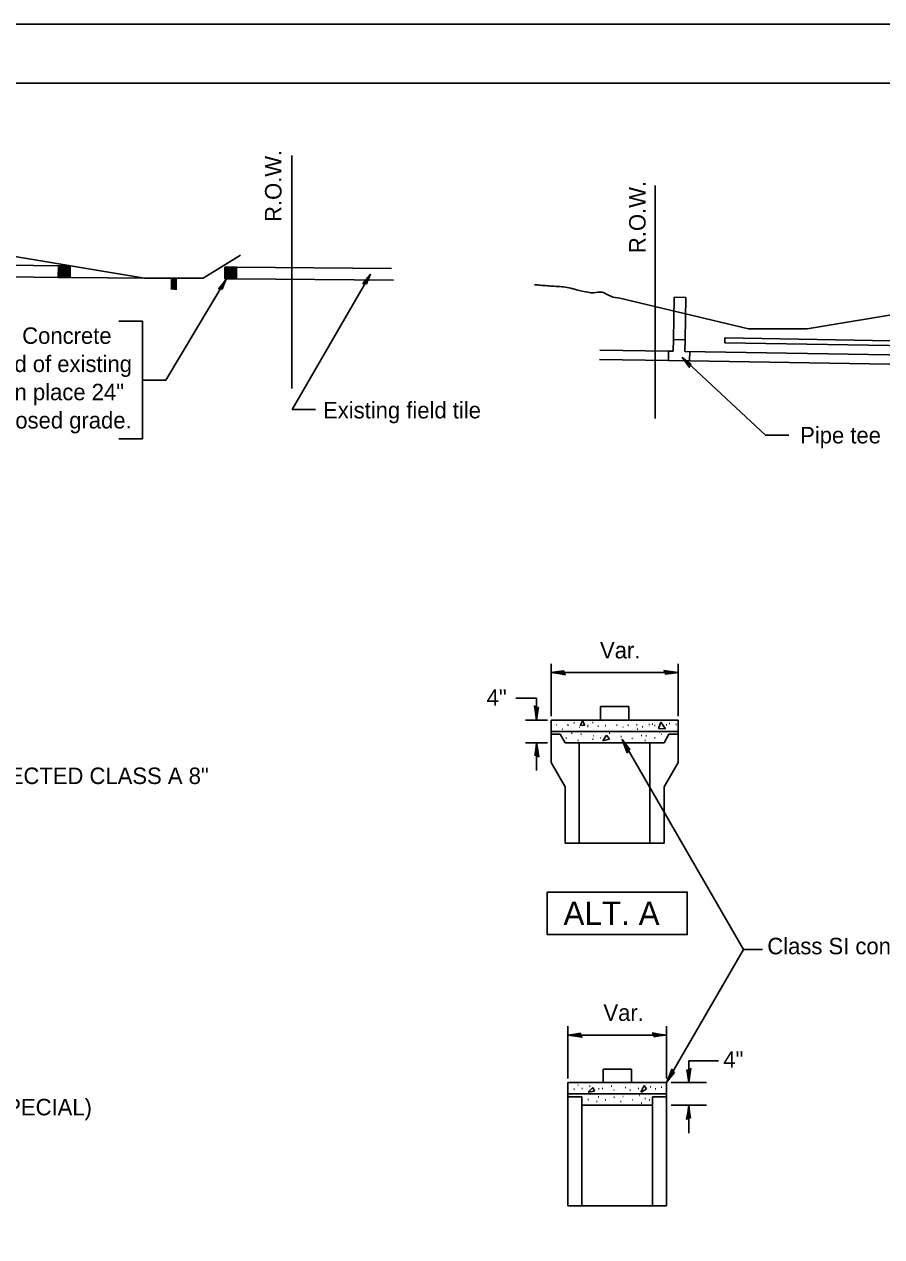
# Model space of a CAD drawing. Extents: x 0 to 2.83, y 0 to 1.83.
# Drawn here: x 1.123 to 1.73, y 0.974 to 1.833 of the extents above; entities that cross this region are included whole.
import ezdxf

# ---------------------------------------------------------------- set-up
doc = ezdxf.new("R2010")
doc.units = 0
for name, color, linetype in [('Default', 7, 'Continuous'), ('RD_Pr_Roadway_Dimensions', 7, 'Continuous'), ('RD_Pr_Roadway_Notes', 7, 'Continuous'), ('SH_General_Details', 7, 'Continuous'), ('SH_Printer_Plotting_Border', 7, 'Continuous')]:
    doc.layers.add(name, color=color, linetype=linetype)

msp = doc.modelspace()

# ---------------------------------------------------------------- linework, layer by layer
at = {"layer": 'Default'}
for p, q in [((1.53071, 1.34003), (1.53071, 1.34964)), ((1.53071, 1.34964), (1.55071, 1.34964)), ((1.55071, 1.34003), (1.55071, 1.34964)), ((1.49571, 1.31003), (1.49571, 1.34003)), ((1.49571, 1.34003), (1.58571, 1.34003)), ((1.58571, 1.31003), (1.58571, 1.34003)), ((1.49571, 1.33203), (1.58571, 1.33203)), ((1.49571, 1.33003), (1.50224, 1.33003)), ((1.50571, 1.32403), (1.50224, 1.33003)), ((1.50571, 1.32403), (1.57571, 1.32403)), ((1.51571, 1.25271), (1.51571, 1.32403)), ((1.56571, 1.25271), (1.56571, 1.32403)), ((1.57571, 1.32403), (1.57917, 1.33003)), ((1.57917, 1.33003), (1.58571, 1.33003)), ((1.50571, 1.29271), (1.49571, 1.31003)), ((1.57571, 1.29271), (1.58571, 1.31003)), ((1.50571, 1.25271), (1.50571, 1.29271)), ((1.57571, 1.25271), (1.57571, 1.29271)), ((1.50571, 1.25271), (1.57571, 1.25271)), ((1.53257, 1.08306), (1.53257, 1.09266)), ((1.53257, 1.09266), (1.55257, 1.09266)), ((1.55257, 1.08306), (1.55257, 1.09266)), ((1.50757, 0.99574), (1.50757, 1.08306)), ((1.50757, 1.08306), (1.57757, 1.08306)), ((1.57757, 0.99574), (1.57757, 1.08306)), ((1.50757, 1.07506), (1.57757, 1.07506)), ((1.50757, 1.07306), (1.51757, 1.07306)), ((1.51757, 0.99574), (1.51757, 1.07306)), ((1.51757, 1.06706), (1.56757, 1.06706)), ((1.56757, 0.99574), (1.56757, 1.07306)), ((1.56757, 1.07306), (1.57757, 1.07306)), ((1.50757, 0.99574), (1.57757, 0.99574))]:
    msp.add_line(p, q, dxfattribs=at)
at = {"layer": 'RD_Pr_Roadway_Dimensions'}
for p, q in [((1.49571, 1.34288), (1.49571, 1.38003)), ((1.58571, 1.34288), (1.58571, 1.38003)), ((1.49571, 1.37376), (1.58571, 1.37376)), ((1.48549, 1.35557), (1.47083, 1.35557)), ((1.48549, 1.34003), (1.48549, 1.35557)), ((1.49323, 1.34003), (1.47753, 1.34003)), ((1.49323, 1.32403), (1.47753, 1.32403)), ((1.48549, 1.32403), (1.48549, 1.30428)), ((1.50757, 1.08591), (1.50757, 1.12306)), ((1.57757, 1.08591), (1.57757, 1.12306)), ((1.50757, 1.11679), (1.57757, 1.11679)), ((1.5932, 1.08306), (1.5932, 1.09859)), ((1.5932, 1.09859), (1.61442, 1.09859)), ((1.58066, 1.08306), (1.60575, 1.08306)), ((1.58066, 1.06706), (1.60575, 1.06706)), ((1.5932, 1.06706), (1.5932, 1.0473))]:
    msp.add_line(p, q, dxfattribs=at)
for points in [[(1.57652, 1.3739), (1.57683, 1.37253), (1.58071, 1.37312), (1.58571, 1.37376), (1.58038, 1.37449), (1.57571, 1.37531), (1.57652, 1.3739), (1.57694, 1.37299), (1.58235, 1.37377), (1.57643, 1.37481), (1.57731, 1.37364), (1.57979, 1.3738), (1.5774, 1.37417)], [(1.50489, 1.37363), (1.50458, 1.375), (1.5007, 1.37441), (1.49571, 1.37376), (1.50103, 1.37303), (1.50571, 1.37221), (1.50489, 1.37363), (1.50448, 1.37454), (1.49906, 1.37376), (1.50498, 1.37272), (1.50411, 1.37389), (1.50162, 1.37373), (1.50401, 1.37336)], [(1.48536, 1.34922), (1.48672, 1.34891), (1.48613, 1.34503), (1.48549, 1.34003), (1.48476, 1.34536), (1.48394, 1.35003), (1.48536, 1.34922), (1.48626, 1.3488), (1.48548, 1.34339), (1.48444, 1.34931), (1.48561, 1.34843), (1.48545, 1.34595), (1.48508, 1.34834)], [(1.48562, 1.31485), (1.48425, 1.31516), (1.48484, 1.31904), (1.48549, 1.32403), (1.48622, 1.31871), (1.48704, 1.31403), (1.48562, 1.31485), (1.48472, 1.31526), (1.48549, 1.32068), (1.48653, 1.31476), (1.48537, 1.31563), (1.48553, 1.31812), (1.48589, 1.31573)], [(1.51675, 1.11666), (1.51644, 1.11802), (1.51257, 1.11743), (1.50757, 1.11679), (1.5129, 1.11606), (1.51757, 1.11524), (1.51675, 1.11666), (1.51634, 1.11756), (1.51093, 1.11678), (1.51685, 1.11574), (1.51597, 1.11691), (1.51348, 1.11675), (1.51588, 1.11638)], [(1.56839, 1.11692), (1.5687, 1.11555), (1.57258, 1.11614), (1.57757, 1.11679), (1.57224, 1.11752), (1.56757, 1.11834), (1.56839, 1.11692), (1.5688, 1.11602), (1.57421, 1.11679), (1.5683, 1.11783), (1.56917, 1.11667), (1.57166, 1.11683), (1.56927, 1.11719)], [(1.59334, 1.09224), (1.59197, 1.09193), (1.59256, 1.08805), (1.5932, 1.08306), (1.59393, 1.08839), (1.59475, 1.09306), (1.59334, 1.09224), (1.59243, 1.09183), (1.59321, 1.08642), (1.59425, 1.09233), (1.59308, 1.09146), (1.59324, 1.08897), (1.59361, 1.09136)], [(1.59307, 1.05788), (1.59444, 1.05819), (1.59385, 1.06206), (1.5932, 1.06706), (1.59247, 1.06173), (1.59165, 1.05706), (1.59307, 1.05788), (1.59398, 1.05829), (1.5932, 1.0637), (1.59216, 1.05778), (1.59333, 1.05866), (1.59317, 1.06115), (1.5928, 1.05875)]]:
    msp.add_lwpolyline(points, dxfattribs=at)
at = {"layer": 'RD_Pr_Roadway_Notes'}
for p, q in [((1.26559, 1.65255), (1.22292, 1.58108)), ((1.36769, 1.65616), (1.31227, 1.56017)), ((1.20626, 1.62275), (1.18959, 1.62275)), ((1.20626, 1.53941), (1.20626, 1.62275)), ((1.58864, 1.59698), (1.64756, 1.542)), ((1.22292, 1.58108), (1.20626, 1.58108)), ((1.31227, 1.56017), (1.32894, 1.56017)), ((1.20626, 1.53941), (1.18959, 1.53941)), ((1.64756, 1.542), (1.66423, 1.542)), ((1.54598, 1.32634), (1.632, 1.17734)), ((1.57757, 1.08306), (1.632, 1.17734)), ((1.64539, 1.17734), (1.632, 1.17734))]:
    msp.add_line(p, q, dxfattribs=at)
for points in [[(1.26167, 1.64597), (1.26279, 1.64563), (1.26398, 1.64867), (1.26559, 1.65255), (1.26285, 1.649), (1.26031, 1.64597), (1.26167, 1.64597), (1.2625, 1.64589), (1.26419, 1.65012), (1.26098, 1.64629), (1.26218, 1.64643), (1.2631, 1.6483), (1.26184, 1.64672)], [(1.36377, 1.64959), (1.36489, 1.64924), (1.36608, 1.65228), (1.36769, 1.65616), (1.36495, 1.65262), (1.36241, 1.64959), (1.36377, 1.64959), (1.3646, 1.64951), (1.36629, 1.65374), (1.36307, 1.6499), (1.36428, 1.65004), (1.3652, 1.65191), (1.36394, 1.65033)], [(1.59397, 1.59149), (1.5946, 1.59248), (1.59196, 1.59441), (1.58864, 1.59698), (1.59135, 1.59341), (1.59362, 1.59017), (1.59397, 1.59149), (1.59426, 1.59227), (1.59061, 1.595), (1.59349, 1.5909), (1.59366, 1.5921), (1.5921, 1.59347), (1.59329, 1.59185)], [(1.55046, 1.31832), (1.55149, 1.31927), (1.54904, 1.32233), (1.54598, 1.32634), (1.54802, 1.32136), (1.54964, 1.3169), (1.55046, 1.31832), (1.55104, 1.31913), (1.54766, 1.32342), (1.54972, 1.31778), (1.55029, 1.31912), (1.54891, 1.3212), (1.54979, 1.31894)], [(1.58205, 1.09108), (1.58308, 1.09012), (1.58063, 1.08706), (1.57757, 1.08306), (1.5796, 1.08804), (1.58123, 1.09249), (1.58205, 1.09108), (1.58263, 1.09027), (1.57925, 1.08597), (1.58131, 1.09161), (1.58188, 1.09027), (1.5805, 1.0882), (1.58137, 1.09045)]]:
    msp.add_lwpolyline(points, dxfattribs=at)
msp.add_lwpolyline([(1.49301, 1.21816), (1.59211, 1.21816), (1.59211, 1.188), (1.49301, 1.188)], close=True, dxfattribs=at)
at = {"layer": 'SH_General_Details'}
for p, q in [((2.83333, 1.83333), (-0.00001, 1.83333)), ((1.31216, 1.57512), (1.31216, 1.74022)), ((1.56941, 1.55382), (1.56941, 1.71892)), ((1.20769, 1.65335), (1.05769, 1.67835)), ((1.24915, 1.65335), (1.2756, 1.66975)), ((1.20769, 1.65335), (0.50931, 1.65918)), ((1.15504, 1.66213), (0.55693, 1.66712)), ((1.14671, 1.6622), (1.14664, 1.65386)), ((1.14669, 1.6597), (1.15502, 1.65963)), ((1.1467, 1.66136), (1.15504, 1.66129)), ((1.1467, 1.66053), (1.15503, 1.66046)), ((1.14671, 1.6622), (1.15504, 1.66213)), ((1.15171, 1.66216), (1.15164, 1.65382)), ((1.15254, 1.66215), (1.15247, 1.65382)), ((1.15338, 1.66214), (1.15331, 1.65381)), ((1.15421, 1.66213), (1.15414, 1.6538)), ((1.15504, 1.66213), (1.15497, 1.65379)), ((1.26463, 1.66121), (1.26456, 1.65288)), ((1.26461, 1.65955), (1.27295, 1.65948)), ((1.26462, 1.66038), (1.27295, 1.66031)), ((1.26463, 1.66121), (1.27296, 1.66114)), ((1.26546, 1.66121), (1.26539, 1.65287)), ((1.26629, 1.6612), (1.26622, 1.65287)), ((1.26713, 1.66119), (1.26706, 1.65286)), ((1.26796, 1.66119), (1.26789, 1.65285)), ((1.26879, 1.66118), (1.26872, 1.65285)), ((1.26963, 1.66117), (1.26956, 1.65284)), ((1.27046, 1.66117), (1.27039, 1.65283)), ((1.27129, 1.66116), (1.27122, 1.65282)), ((1.27213, 1.66115), (1.27206, 1.65282)), ((1.27296, 1.66114), (1.27289, 1.65281)), ((1.38268, 1.66023), (1.27296, 1.66114)), ((1.14664, 1.65386), (1.15497, 1.65379)), ((1.14665, 1.65553), (1.15499, 1.65546)), ((1.14665, 1.6547), (1.15498, 1.65463)), ((1.14666, 1.65636), (1.155, 1.65629)), ((1.14667, 1.6572), (1.155, 1.65713)), ((1.14668, 1.65886), (1.15502, 1.65879)), ((1.14668, 1.65803), (1.15501, 1.65796)), ((1.20769, 1.65335), (1.24915, 1.65335)), ((1.22679, 1.65354), (1.22672, 1.64521)), ((1.22762, 1.65353), (1.22755, 1.6452)), ((1.22846, 1.65352), (1.22839, 1.64519)), ((1.22929, 1.65352), (1.22922, 1.64518)), ((1.23012, 1.65351), (1.23005, 1.64518)), ((1.26456, 1.65371), (1.2729, 1.65364)), ((1.27289, 1.65281), (1.26456, 1.65288)), ((1.26457, 1.65455), (1.2729, 1.65448)), ((1.26458, 1.65538), (1.27291, 1.65531)), ((1.26459, 1.65705), (1.27293, 1.65698)), ((1.26459, 1.65621), (1.27292, 1.65614)), ((1.2646, 1.65788), (1.27293, 1.65781)), ((1.26461, 1.65871), (1.27294, 1.65864)), ((1.38408, 1.65188), (1.27289, 1.65281)), ((1.67722, 1.61731), (1.82722, 1.64231)), ((1.63555, 1.61731), (1.54449, 1.63924)), ((1.58285, 1.63984), (1.58236, 1.60985)), ((1.58285, 1.63984), (1.59118, 1.63971)), ((1.59118, 1.63971), (1.59069, 1.60971)), ((1.67722, 1.61731), (1.63555, 1.61731)), ((1.58236, 1.60985), (1.58222, 1.60152)), ((1.58236, 1.60985), (1.59069, 1.60971)), ((1.59069, 1.60971), (1.59056, 1.60138)), ((1.61878, 1.61092), (1.61872, 1.60759)), ((1.61872, 1.60759), (1.78537, 1.60487)), ((1.61878, 1.61092), (1.78542, 1.6082)), ((1.57889, 1.60157), (1.5302, 1.60236)), ((1.57889, 1.60157), (1.57878, 1.5949)), ((1.58222, 1.60151), (1.57889, 1.60157)), ((1.59056, 1.60138), (2.49388, 1.58663)), ((1.59389, 1.60132), (1.59378, 1.59466)), ((1.57878, 1.5949), (1.5301, 1.59569)), ((1.59378, 1.59466), (1.57878, 1.5949)), ((1.59378, 1.59466), (2.49377, 1.57997)), ((1.49944, 1.33667), (1.49984, 1.33667)), ((1.50369, 1.33362), (1.50409, 1.33362)), ((1.50727, 1.3368), (1.50767, 1.3368)), ((1.50767, 1.3364), (1.50807, 1.3364)), ((1.51192, 1.338), (1.51232, 1.338)), ((1.51551, 1.33494), (1.51591, 1.33494)), ((1.51792, 1.33948), (1.51633, 1.33616)), ((1.51633, 1.33616), (1.51965, 1.33642)), ((1.51965, 1.33642), (1.51792, 1.33948)), ((1.52162, 1.33627), (1.52202, 1.33627)), ((1.52162, 1.33561), (1.52202, 1.33561)), ((1.52507, 1.33826), (1.52547, 1.33826)), ((1.52879, 1.33574), (1.52919, 1.33574)), ((1.5341, 1.33614), (1.5345, 1.33614)), ((1.54207, 1.33654), (1.54247, 1.33654)), ((1.54645, 1.33508), (1.54685, 1.33508)), ((1.55004, 1.3364), (1.55044, 1.3364)), ((1.55628, 1.3368), (1.55668, 1.3368)), ((1.55668, 1.33362), (1.55708, 1.33362)), ((1.56026, 1.33521), (1.56066, 1.33521)), ((1.56491, 1.33694), (1.56531, 1.33694)), ((1.5673, 1.33707), (1.5677, 1.33707)), ((1.56903, 1.33614), (1.56943, 1.33614)), ((1.57344, 1.33855), (1.57184, 1.33403)), ((1.57184, 1.33403), (1.57676, 1.3339)), ((1.57676, 1.3339), (1.57344, 1.33855)), ((1.57726, 1.33667), (1.57766, 1.33667)), ((1.57939, 1.3376), (1.57979, 1.3376)), ((1.58404, 1.33694), (1.58444, 1.33694)), ((1.50621, 1.32724), (1.50661, 1.32724)), ((1.5102, 1.33069), (1.5106, 1.33069)), ((1.51471, 1.32565), (1.51511, 1.32565)), ((1.51684, 1.33003), (1.51724, 1.33003)), ((1.52507, 1.32644), (1.52547, 1.32644)), ((1.52547, 1.32883), (1.52587, 1.32883)), ((1.53038, 1.32737), (1.53078, 1.32737)), ((1.5324, 1.32527), (1.53492, 1.32925)), ((1.53705, 1.32646), (1.5324, 1.32527)), ((1.53492, 1.32925), (1.53705, 1.32646)), ((1.53689, 1.33083), (1.53729, 1.33083)), ((1.54512, 1.32844), (1.54552, 1.32844)), ((1.55296, 1.32711), (1.55336, 1.32711)), ((1.5596, 1.3291), (1.56, 1.3291)), ((1.56212, 1.32551), (1.56252, 1.32551)), ((1.56279, 1.32897), (1.56319, 1.32897)), ((1.56903, 1.32737), (1.56943, 1.32737)), ((1.57222, 1.33149), (1.57262, 1.33149)), ((1.57381, 1.33003), (1.57421, 1.33003)), ((1.57633, 1.33189), (1.57673, 1.33189)), ((1.5119, 1.07835), (1.5123, 1.07835)), ((1.51455, 1.08114), (1.51495, 1.08114)), ((1.51761, 1.07889), (1.51801, 1.07889)), ((1.52206, 1.07619), (1.52524, 1.07951)), ((1.52644, 1.07699), (1.52206, 1.07619)), ((1.52292, 1.08048), (1.52332, 1.08048)), ((1.52524, 1.07951), (1.52644, 1.07699)), ((1.52929, 1.07862), (1.52969, 1.07862)), ((1.53195, 1.07889), (1.53235, 1.07889)), ((1.53832, 1.08048), (1.53872, 1.08048)), ((1.54005, 1.07769), (1.54045, 1.07769)), ((1.54815, 1.07968), (1.54855, 1.07968)), ((1.55147, 1.07769), (1.55187, 1.07769)), ((1.55745, 1.07889), (1.55785, 1.07889)), ((1.55937, 1.07632), (1.56163, 1.0811)), ((1.56336, 1.07858), (1.55977, 1.07632)), ((1.56163, 1.0811), (1.56336, 1.07858)), ((1.56595, 1.08008), (1.56635, 1.08008)), ((1.5694, 1.07862), (1.5698, 1.07862)), ((1.57365, 1.07995), (1.57405, 1.07995)), ((1.52172, 1.07105), (1.52212, 1.07105)), ((1.52796, 1.06972), (1.52836, 1.06972)), ((1.52916, 1.07304), (1.52956, 1.07304)), ((1.53407, 1.07078), (1.53447, 1.07078)), ((1.54018, 1.07278), (1.54058, 1.07278)), ((1.54496, 1.06972), (1.54536, 1.06972)), ((1.54642, 1.07331), (1.54682, 1.07331)), ((1.55333, 1.07092), (1.55373, 1.07092)), ((1.55824, 1.07397), (1.55864, 1.07397)), ((1.55957, 1.06853), (1.55997, 1.06853)), ((1.56223, 1.07185), (1.56263, 1.07185)), ((1.56515, 1.07092), (1.56555, 1.07092))]:
    msp.add_line(p, q, dxfattribs=at)
msp.add_lwpolyline([(0.16666, 1.79167), (2.79166, 1.79167), (2.79166, 0.04167), (0.16666, 0.04167)], close=True, dxfattribs=at)
for points in [[(1.31216, 1.67928), (1.31216, 1.74022)], [(1.56941, 1.65799), (1.56941, 1.71892)], [(1.31216, 1.66262), (1.31216, 1.67095)], [(1.31216, 1.64595), (1.31216, 1.65428)], [(1.56941, 1.64132), (1.56941, 1.64966)], [(1.31216, 1.57512), (1.31216, 1.63762)], [(1.56941, 1.62466), (1.56941, 1.63299)], [(1.56941, 1.55382), (1.56941, 1.61632)]]:
    msp.add_lwpolyline(points, dxfattribs=at)
msp.add_spline([(1.54449, 1.63924), (1.53793, 1.64047), (1.53187, 1.64333), (1.52581, 1.64297), (1.52188, 1.64333), (1.51368, 1.64511), (1.50833, 1.64654), (1.50334, 1.64725), (1.49799, 1.64761), (1.48801, 1.64832), (1.48408, 1.64868)], degree=3, dxfattribs=at)
at = {"layer": 'SH_Printer_Plotting_Border'}
msp.add_lwpolyline([(-0.00001, 0), (2.83333, 0), (2.83333, 1.83333), (-0.00001, 1.83333)], close=True, dxfattribs=at)

# ---------------------------------------------------------------- texts
at = {"layer": 'RD_Pr_Roadway_Dimensions'}
for s, height, p in [('Var.', 0.011667, (1.53036, 1.38376)), ('4"', 0.011667, (1.45003, 1.35019)), ('STORM SEWERS PROTECTED CLASS A 8"', 0.0116667, (0.93559, 1.29473)), ('Var.', 0.011667, (1.53279, 1.12679)), ('4"', 0.011667, (1.6177, 1.09355))]:
    msp.add_text(s, height=height, dxfattribs=at).set_placement(p)
at = {"layer": 'RD_Pr_Roadway_Notes'}
for s, height, p in [('Block with Class SI Concrete', 0.0116667, (0.98409, 1.60677)), ('at upstream end of existing', 0.0116667, (1.0115, 1.58677)), ('tile to remain in place 24"', 0.0116667, (1.01855, 1.56677)), ('Existing field tile', 0.0116667, (1.33418, 1.55392)), ('below proposed grade.', 0.0116667, (1.03988, 1.54677)), ('Pipe tee', 0.011667, (1.67213, 1.53618)), ('ALT. A', 0.016667, (1.50447, 1.19475)), ('Class SI concrete lid', 0.0116667, (1.64887, 1.17403))]:
    msp.add_text(s, height=height, dxfattribs=at).set_placement(p)
at = {"layer": 'SH_General_Details'}
for p in [(1.30474, 1.69318), (1.56265, 1.67112)]:
    msp.add_text('R.O.W.', height=0.011667, rotation=90, dxfattribs=at).set_placement(p)
msp.add_text('STORM SEWERS (SPECIAL)', height=0.0116667, dxfattribs=at).set_placement((0.96155, 1.05987))

doc.saveas('drawing.dxf')
